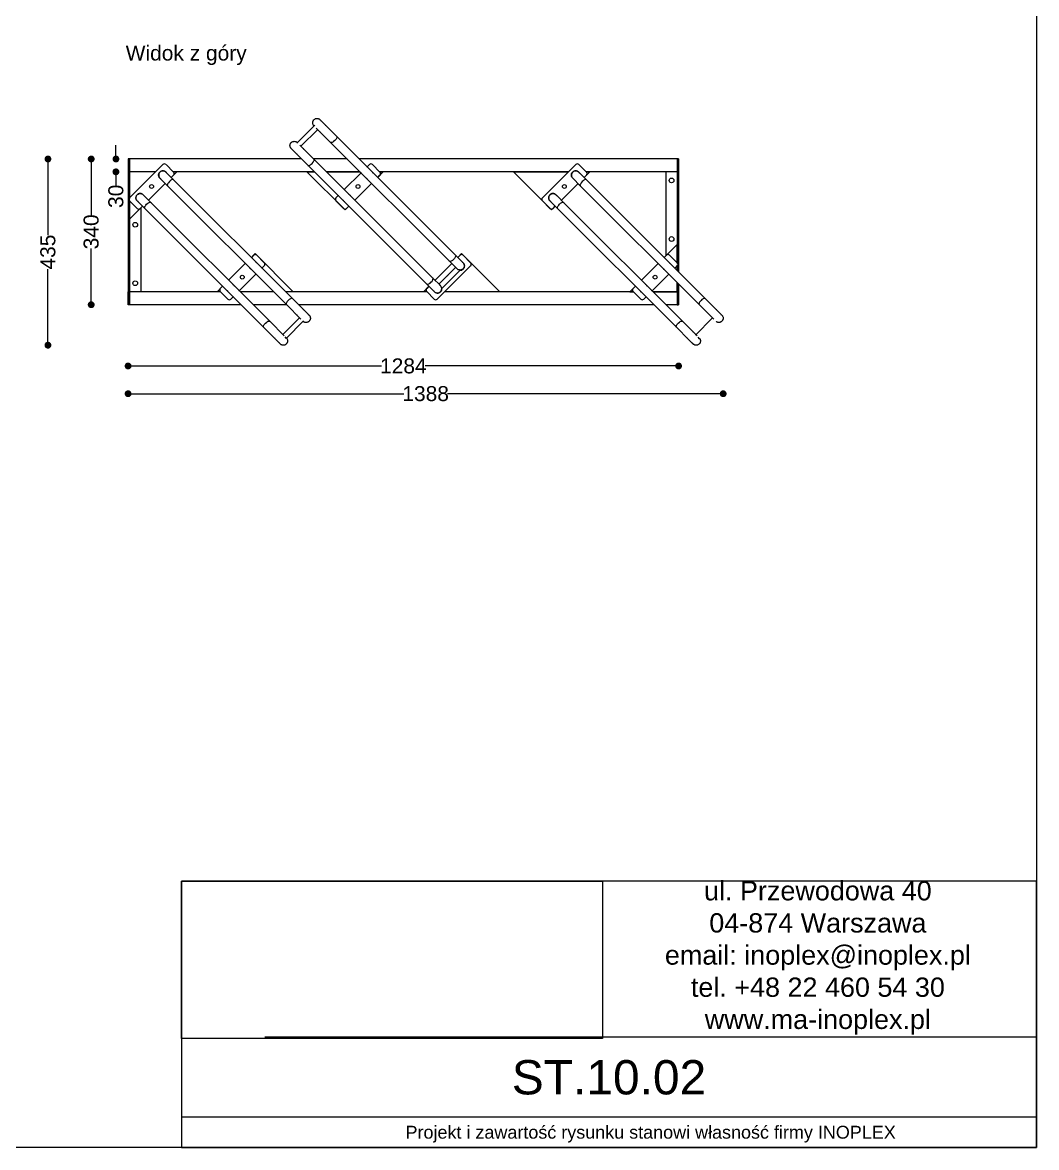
# Model space of a CAD drawing. Header units: millimetres. Extents: x 10366 to 13995, y 24552 to 29685.
# Drawn here: x 11630 to 13995, y 24552 to 27178 of the extents above; entities that cross this region are included whole.
import ezdxf

# ---------------------------------------------------------------- set-up
doc = ezdxf.new("R2010")
doc.units = ezdxf.units.MM
doc.header["$LTSCALE"] = 3
doc.layers.add('DomyÅ›lny', color=7, linetype='Continuous')
doc.styles.get("Standard").update_dxf_attribs({"font": 'arial.ttf'})
doc.dimstyles.new('MATEUSZ', dxfattribs={"dimtxt": 35, "dimasz": 16, "dimexe": 0.18, "dimexo": 0.0625, "dimgap": 0.09, "dimtad": 0, "dimdec": 0, "dimdsep": 46, "dimtxsty": 'Standard', "dimblk": 'DOT', "dimcen": 0.09, "dimse1": 1, "dimse2": 1, "dimadec": 0, "dimazin": 0, "dimtfac": 1, "dimtdec": 0, "dimtofl": 0, "dimtmove": 0, "dimatfit": 3, "dimfxl": 1, "dimtolj": 1, "dimtzin": 0, "dimlwd": 9, "dimlwe": 9, "dimarcsym": 0})
picture_1 = doc.add_image_def('image1.jpg', size_in_pixel=(1896, 709))

# ---------------------------------------------------------------- blocks, each defined once
blk = doc.blocks.new('_Dot')
at = {"color": 0, "linetype": 'ByBlock', "lineweight": -2}
blk.add_line((-0.5, 0), (-1, 0), dxfattribs=at)
at = {"color": 0, "linetype": 'ByBlock', "const_width": 0.5}
blk.add_lwpolyline([(-0.25, 0, 1), (0.25, 0, 1)], format="xyb", close=True, dxfattribs=at)
blk = doc.blocks.new('*D27')
at = {"color": 0, "lineweight": 9, "transparency": 16777216}
for p, q in [((11892.2, 26376.1), (12467.5, 26376.1)), ((13144.2, 26376.1), (12568.8, 26376.1))]:
    blk.add_line(p, q, dxfattribs=at)
at = {"layer": 'Defpoints', "color": 0, "transparency": 16777216}
for p in [(11876.2, 26519.1), (13160.2, 26519.1), (13160.2, 26376.1)]:
    blk.add_point(p, dxfattribs=at)
at = {"color": 0, "lineweight": 9, "transparency": 16777216, "xscale": 16, "yscale": 16, "zscale": 16, "rotation": 180}
blk.add_blockref('_Dot', (11876.2, 26376.1), dxfattribs=at)
at = {"color": 0, "lineweight": 9, "transparency": 16777216, "xscale": 16, "yscale": 16, "zscale": 16}
blk.add_blockref('_Dot', (13160.2, 26376.1), dxfattribs=at)
at = {"color": 0, "transparency": 16777216, "insert": (12518.2, 26376.1), "char_height": 35, "attachment_point": 5}
blk.add_mtext('\\A1;1284', dxfattribs=at)
blk = doc.blocks.new('*D28')
at = {"color": 0, "lineweight": 9, "transparency": 16777216}
for p, q in [((11892.2, 26311.4), (12519.4, 26311.4)), ((13248.2, 26311.4), (12620.9, 26311.4))]:
    blk.add_line(p, q, dxfattribs=at)
at = {"layer": 'Defpoints', "color": 0, "transparency": 16777216}
for p in [(11876.2, 26519.1), (13264.2, 26487.5), (13264.2, 26311.4)]:
    blk.add_point(p, dxfattribs=at)
at = {"color": 0, "lineweight": 9, "transparency": 16777216, "xscale": 16, "yscale": 16, "zscale": 16, "rotation": 180}
blk.add_blockref('_Dot', (11876.2, 26311.4), dxfattribs=at)
at = {"color": 0, "lineweight": 9, "transparency": 16777216, "xscale": 16, "yscale": 16, "zscale": 16}
blk.add_blockref('_Dot', (13264.2, 26311.4), dxfattribs=at)
at = {"color": 0, "transparency": 16777216, "insert": (12570.2, 26311.4), "char_height": 35, "attachment_point": 5}
blk.add_mtext('\\A1;1388', dxfattribs=at)
blk = doc.blocks.new('*D29')
at = {"color": 0, "lineweight": 9, "transparency": 16777216}
for p, q in [((11689.2, 26843.1), (11689.2, 26681.4)), ((11689.2, 26440.6), (11689.2, 26602.3))]:
    blk.add_line(p, q, dxfattribs=at)
at = {"layer": 'Defpoints', "color": 0, "transparency": 16777216}
for p in [(11689.2, 26859.1), (13160.2, 26859.1), (13201.8, 26424.6)]:
    blk.add_point(p, dxfattribs=at)
at = {"color": 0, "lineweight": 9, "transparency": 16777216, "xscale": 16, "yscale": 16, "zscale": 16}
for p, rotation in [((11689.2, 26859.1), 90), ((11689.2, 26424.6), 270)]:
    blk.add_blockref('_Dot', p, dxfattribs=dict(at, rotation=rotation))
at = {"color": 0, "transparency": 16777216, "insert": (11689.2, 26641.9), "char_height": 35, "attachment_point": 5, "rotation": 90}
blk.add_mtext('\\A1;435', dxfattribs=at)
blk = doc.blocks.new('*D30')
at = {"color": 0, "lineweight": 9, "transparency": 16777216}
for p, q in [((11790.1, 26843.1), (11790.1, 26727.8)), ((11790.1, 26535.1), (11790.1, 26650.4))]:
    blk.add_line(p, q, dxfattribs=at)
at = {"layer": 'Defpoints', "color": 0, "transparency": 16777216}
for p in [(11790.1, 26859.1), (11876.2, 26859.1), (11876.2, 26519.1)]:
    blk.add_point(p, dxfattribs=at)
at = {"color": 0, "lineweight": 9, "transparency": 16777216, "xscale": 16, "yscale": 16, "zscale": 16}
for p, rotation in [((11790.1, 26859.1), 90), ((11790.1, 26519.1), 270)]:
    blk.add_blockref('_Dot', p, dxfattribs=dict(at, rotation=rotation))
at = {"color": 0, "transparency": 16777216, "insert": (11790.1, 26689.1), "char_height": 35, "attachment_point": 5, "rotation": 90}
blk.add_mtext('\\A1;340', dxfattribs=at)
blk = doc.blocks.new('*D31')
at = {"color": 0, "lineweight": 9, "transparency": 16777216}
for p, q in [((11847.8, 26875.1), (11847.8, 26891.1)), ((11847.8, 26813.1), (11847.8, 26797.1))]:
    blk.add_line(p, q, dxfattribs=at)
at = {"layer": 'Defpoints', "color": 0, "transparency": 16777216}
for p in [(11876.2, 26859.1), (11847.8, 26829.1), (11879.2, 26829.1)]:
    blk.add_point(p, dxfattribs=at)
at = {"color": 0, "lineweight": 9, "transparency": 16777216, "xscale": 16, "yscale": 16, "zscale": 16}
for p, rotation in [((11847.8, 26859.1), 270), ((11847.8, 26829.1), 90)]:
    blk.add_blockref('_Dot', p, dxfattribs=dict(at, rotation=rotation))
at = {"color": 0, "transparency": 16777216, "insert": (11847.8, 26772), "char_height": 35, "attachment_point": 5, "rotation": 90}
blk.add_mtext('\\A1;30', dxfattribs=at)

msp = doc.modelspace()

# ---------------------------------------------------------------- linework, layer by layer
for p, q in [((13995, 24809.6), (12194.9, 24809.6)), ((13994.7, 24623), (12001.1, 24623))]:
    msp.add_line(p, q)
for points in [[(10366.2, 24552.5), (10366.2, 29684.6), (13995, 29684.6), (13995, 24552.5)], [(12001.1, 24552.5), (13995, 24552.5), (13995, 25174.2), (12001.1, 25174.2)]]:
    msp.add_lwpolyline(points, close=True)
at = {"layer": 'DomyÅ›lny'}
for p, q in [((12269.9, 26896.4), (12311.4, 26937.9)), ((12318.4, 26927.9), (12279.4, 26888.9)), ((12362.7, 26911.9), (12639.9, 26634.7)), ((12625.8, 26620.5), (12348.6, 26897.7)), ((11876.2, 26859.1), (11876.2, 26829.1)), ((12280.9, 26859.1), (11876.2, 26859.1)), ((11879.2, 26859.1), (11876.2, 26859.1)), ((11876.2, 26859.1), (11876.2, 26519.1)), ((11879.2, 26859.1), (11879.2, 26766.7)), ((12387.2, 26859.1), (12309.2, 26859.1)), ((12309.8, 26858.5), (12587, 26581.3)), ((13160.2, 26859.1), (12415.4, 26859.1)), ((13157.2, 26859.1), (13157.2, 26615.3)), ((13157.2, 26859.1), (13160.2, 26859.1)), ((13160.2, 26859.1), (13160.2, 26829.1)), ((13160.2, 26859.1), (13160.2, 26595.7)), ((11940.5, 26829.1), (11876.2, 26829.1)), ((11879.2, 26829.1), (11879.2, 26766.7)), ((11940.5, 26829.1), (11879.2, 26829.1)), ((11957.5, 26846.2), (11879.7, 26768.4)), ((11982.2, 26828.5), (11964.6, 26846.2)), ((11976.9, 26816.1), (11990, 26829.1)), ((12310.9, 26829.1), (11981.6, 26829.1)), ((11990, 26829.1), (11981.6, 26829.1)), ((12382.4, 26740.1), (12293.3, 26829.1)), ((12293.3, 26829.1), (12310.9, 26829.1)), ((12572.9, 26567.2), (12295.7, 26844.4)), ((12417.2, 26829.1), (12339.2, 26829.1)), ((12339.2, 26829.1), (12417.2, 26829.1)), ((12438.9, 26846.2), (12433.7, 26840.9)), ((12463.7, 26828.5), (12446, 26846.2)), ((12471.4, 26829.1), (12458.4, 26816.2)), ((12903.3, 26829.1), (12463, 26829.1)), ((12463, 26829.1), (12471.4, 26829.1)), ((12863.8, 26740.1), (12774.8, 26829.1)), ((12774.8, 26829.1), (12903.3, 26829.1)), ((12920.4, 26846.2), (12842.6, 26768.4)), ((12945.1, 26828.5), (12927.4, 26846.2)), ((12952.8, 26829.1), (12939.8, 26816.1)), ((13160.2, 26829.1), (12944.5, 26829.1)), ((12944.5, 26829.1), (12952.8, 26829.1)), ((13130.2, 26829.1), (13130.2, 26632.9)), ((11976.9, 26816.1), (11982.2, 26821.4)), ((11982.2, 26810.8), (12259.5, 26533.6)), ((12419.5, 26826.8), (12380.5, 26787.8)), ((12458.4, 26816.2), (12463.7, 26821.4)), ((12939.8, 26816.1), (12945.1, 26821.4)), ((12945.1, 26810.8), (13222.3, 26533.6)), ((11923.9, 26763.1), (11962.8, 26802)), ((11923.9, 26763.1), (11962.8, 26802)), ((12245.3, 26519.5), (11968.1, 26796.7)), ((12444.3, 26802), (12405.3, 26763)), ((12405.3, 26763), (12444.3, 26802)), ((12925.7, 26802), (12886.8, 26763.1)), ((12886.8, 26763.1), (12925.7, 26802)), ((13208.2, 26519.5), (12931, 26796.7)), ((11879.2, 26762), (11879.2, 26519.1)), ((11879.2, 26762), (11879.2, 26718.4)), ((11879.7, 26761.3), (11897.4, 26743.6)), ((11929.2, 26757.8), (12206.4, 26480.6)), ((12366.4, 26773.6), (12361.1, 26768.4)), ((12361.1, 26761.3), (12378.8, 26743.6)), ((12842.6, 26761.3), (12860.2, 26743.6)), ((12892.1, 26757.8), (13169.3, 26480.6)), ((11879.2, 26718.4), (11909.8, 26748.9)), ((11904.5, 26743.6), (11909.8, 26748.9)), ((11906.2, 26745.4), (11906.2, 26549.1)), ((12192.3, 26466.4), (11915.1, 26743.6)), ((12391.1, 26748.9), (12382.4, 26740.1)), ((12385.9, 26743.6), (12391.1, 26748.9)), ((12872.6, 26748.9), (12863.8, 26740.1)), ((12867.3, 26743.6), (12872.6, 26748.9)), ((13155.1, 26466.4), (12877.9, 26743.6)), ((13157.2, 26659.9), (13126.6, 26629.3)), ((13157.2, 26616.3), (13157.2, 26659.9)), ((12163.7, 26629.3), (12172.6, 26638.2)), ((12169, 26634.6), (12163.7, 26629.3)), ((12172.6, 26638.2), (12261.6, 26549.1)), ((12193.8, 26616.9), (12176.1, 26634.6)), ((12645.2, 26629.4), (12654, 26638.2)), ((12650.5, 26634.6), (12645.2, 26629.4)), ((12654, 26638.2), (12743, 26549.1)), ((12675.2, 26616.9), (12657.5, 26634.6)), ((13131.9, 26634.6), (13126.6, 26629.3)), ((13156.6, 26616.9), (13139, 26634.6)), ((12110.7, 26576.3), (12149.6, 26615.2)), ((12149.6, 26615.2), (12110.7, 26576.3)), ((12188.5, 26604.6), (12193.8, 26609.9)), ((12592.1, 26576.2), (12631.1, 26615.2)), ((12631.1, 26615.2), (12592.1, 26576.2)), ((12597.4, 26532.1), (12675.2, 26609.9)), ((12601.3, 26567.1), (12640.2, 26606.1)), ((12650.3, 26599.1), (12607.8, 26556.7)), ((13112.5, 26615.2), (13073.6, 26576.3)), ((13112.5, 26615.2), (13073.6, 26576.3)), ((13151.3, 26604.6), (13156.6, 26609.9)), ((13157.2, 26598.7), (13157.2, 26611.6)), ((13157.2, 26610.5), (13157.2, 26598.7)), ((12135.5, 26551.5), (12174.3, 26590.4)), ((13098.3, 26551.5), (13137.2, 26590.4)), ((13157.2, 26570.5), (13157.2, 26519.1)), ((13157.2, 26549.1), (13157.2, 26570.5)), ((13160.2, 26567.5), (13160.2, 26519.1)), ((11876.2, 26519.1), (11876.2, 26549.1)), ((12091.9, 26549.1), (11876.2, 26549.1)), ((12083.6, 26549.1), (12096.6, 26562.1)), ((12091.9, 26549.1), (12083.6, 26549.1)), ((12096.6, 26562.1), (12091.3, 26556.8)), ((12091.3, 26549.8), (12108.9, 26532.1)), ((12215.6, 26549.1), (12137.9, 26549.1)), ((12215.6, 26549.1), (12137.9, 26549.1)), ((12573.3, 26549.1), (12243.9, 26549.1)), ((12261.6, 26549.1), (12243.9, 26549.1)), ((12565, 26549.1), (12577.9, 26562.1)), ((12573.3, 26549.1), (12565, 26549.1)), ((12577.9, 26562.1), (12572.7, 26556.8)), ((12572.7, 26549.8), (12590.4, 26532.1)), ((13054.8, 26549.1), (12614.5, 26549.1)), ((12743, 26549.1), (12614.5, 26549.1)), ((13059.4, 26562.1), (13046.4, 26549.1)), ((13046.4, 26549.1), (13054.8, 26549.1)), ((13059.4, 26562.1), (13054.1, 26556.8)), ((13054.1, 26549.8), (13071.8, 26532.1)), ((13160.2, 26549.1), (13100.7, 26549.1)), ((13100.7, 26549.1), (13157.2, 26549.1)), ((13160.2, 26519.1), (13160.2, 26549.1)), ((12139.6, 26519.1), (11876.2, 26519.1)), ((11879.2, 26519.1), (11876.2, 26519.1)), ((12116, 26532.1), (12121.3, 26537.4)), ((12245.6, 26519.1), (12167.9, 26519.1)), ((13102.4, 26519.1), (12273.9, 26519.1)), ((13078.9, 26532.1), (13084.2, 26537.4)), ((13160.2, 26519.1), (13130.7, 26519.1)), ((13157.2, 26519.1), (13160.2, 26519.1)), ((12236.7, 26449), (12276.2, 26488.6)), ((13239.6, 26488.1), (13199.8, 26448.3)), ((12285.7, 26481.1), (12245.2, 26440.6)), ((13208.4, 26440), (13208.7, 26440.3)), ((13208.7, 26440.3), (13209.1, 26440.7))]:
    msp.add_line(p, q, dxfattribs=at)
for points in [[(12309.6, 26936.7, 0), (12309, 26937.4, 0), (12308.4, 26938.2, 0), (12307.9, 26939.1, 0), (12307.4, 26940, 0), (12307.1, 26940.9, 0), (12306.9, 26941.9, 0), (12306.7, 26942.9, 0), (12306.7, 26943.8, 0), (12306.8, 26944.8, 0), (12306.9, 26945.8, 0), (12307.2, 26946.7, 0), (12307.5, 26947.6, 0), (12307.9, 26948.5, 0), (12308.4, 26949.3, 0), (12309, 26950.1, 0), (12309.6, 26950.8, 0)], [(12309.6, 26950.8, 0), (12310.5, 26951.6, 0), (12311.5, 26952.3, 0), (12312.5, 26952.8, 0), (12313.6, 26953.3, 0), (12314.8, 26953.6, 0), (12315.9, 26953.7, 0), (12317.1, 26953.7, 0), (12318.2, 26953.6, 0), (12319.4, 26953.4, 0), (12320.5, 26953, 0), (12321.5, 26952.5, 0), (12322.5, 26951.9, 0), (12323.4, 26951.2, 0), (12324.2, 26950.4, 0), (12324.9, 26949.4, 0), (12325.5, 26948.4, 0)], [(12323.8, 26950.8, 0), (12323.8, 26950.8, 0), (12323.8, 26950.8, 0), (12323.8, 26950.8, 0), (12323.8, 26950.8, 0), (12323.8, 26950.8, 0), (12323.8, 26950.8, 0), (12323.8, 26950.8, 0), (12324, 26950.6, 0), (12325.7, 26948.9, 0), (12333.5, 26941.1, 0), (12362.7, 26911.9, 0)], [(12337.9, 26936.2, 0), (12337.7, 26936.6, 0), (12337.6, 26936.9, 0), (12337.3, 26937.2, 0), (12337.1, 26937.5, 0)], [(12348.6, 26897.7, 0), (12315.1, 26931.2, 0)], [(12323, 26923.3, 0), (12323.2, 26923.1, 0), (12323.5, 26922.9, 0), (12323.8, 26922.7, 0), (12324.1, 26922.6, 0)], [(12362.7, 26911.9, 0), (12362.8, 26911.8, 0), (12362.9, 26911.6, 0), (12363, 26911.4, 0), (12363.1, 26911.3, 0), (12363.1, 26911.1, 0), (12363.2, 26910.9, 0), (12363.2, 26910.4, 0), (12363.1, 26909.9, 0), (12363, 26909.3, 0), (12362.8, 26908.6, 0), (12362.2, 26907.2, 0), (12361.3, 26905.7, 0), (12360.1, 26904.2, 0), (12358.3, 26902.1, 0)], [(12256.7, 26883.3, 0), (12256.1, 26884.1, 0), (12255.5, 26884.9, 0), (12255, 26885.7, 0), (12254.5, 26886.6, 0), (12254.2, 26887.6, 0), (12254, 26888.5, 0), (12253.8, 26889.5, 0), (12253.8, 26890.5, 0), (12253.9, 26891.5, 0), (12254, 26892.4, 0), (12254.3, 26893.4, 0), (12254.6, 26894.3, 0), (12255, 26895.1, 0), (12255.5, 26896, 0), (12256.1, 26896.7, 0), (12256.7, 26897.5, 0)], [(12256.7, 26897.5, 0), (12257.5, 26898.1, 0), (12258.3, 26898.7, 0), (12259.2, 26899.2, 0), (12260.1, 26899.7, 0), (12261, 26900, 0), (12262, 26900.2, 0), (12263, 26900.3, 0), (12263.9, 26900.4, 0), (12264.9, 26900.3, 0), (12265.9, 26900.2, 0), (12266.8, 26899.9, 0), (12267.7, 26899.6, 0), (12268.6, 26899.2, 0), (12269.4, 26898.6, 0), (12270.2, 26898.1, 0), (12270.9, 26897.4, 0)], [(12259, 26881.6, 0), (12257.8, 26882.4, 0), (12256.7, 26883.3, 0)], [(12295.7, 26844.4, 0), (12256.7, 26883.3, 0)], [(12276.7, 26891.6, 0), (12309.8, 26858.5, 0)], [(12284.2, 26884.1, 0), (12284.5, 26883.8, 0), (12284.7, 26883.5, 0), (12284.9, 26883.1, 0), (12285, 26882.7, 0)], [(12358.3, 26902.1, 0), (12355.5, 26899.7, 0), (12354, 26898.7, 0), (12352.5, 26897.9, 0), (12351.2, 26897.4, 0), (12350.6, 26897.3, 0), (12350, 26897.2, 0), (12349.6, 26897.3, 0), (12349.4, 26897.3, 0), (12349.2, 26897.4, 0), (12349, 26897.4, 0), (12348.8, 26897.5, 0), (12348.7, 26897.6, 0), (12348.6, 26897.7, 0)], [(12271.4, 26869.2, 0), (12271, 26869.3, 0), (12270.7, 26869.5, 0), (12270.4, 26869.7, 0), (12270.1, 26870, 0)], [(12305.4, 26848.8, 0), (12307.8, 26851.6, 0), (12308.8, 26853.1, 0), (12309.6, 26854.6, 0), (12310.1, 26855.9, 0), (12310.3, 26856.5, 0), (12310.3, 26857, 0), (12310.3, 26857.5, 0), (12310.2, 26857.7, 0), (12310.2, 26857.9, 0), (12310.1, 26858.1, 0), (12310, 26858.2, 0), (12309.9, 26858.4, 0), (12309.8, 26858.5, 0)], [(11950.2, 26828.7, 0), (11951.1, 26829.5, 0), (11952, 26830.1, 0), (11953, 26830.7, 0), (11954.1, 26831.1, 0), (11955.2, 26831.4, 0), (11956.3, 26831.6, 0), (11957.5, 26831.6, 0), (11958.6, 26831.5, 0), (11959.7, 26831.3, 0), (11960.8, 26831, 0), (11961.8, 26830.5, 0), (11962.8, 26830, 0), (11963.7, 26829.3, 0), (11964.5, 26828.6, 0), (11965.3, 26827.7, 0), (11965.9, 26826.7, 0)], [(11966.3, 26826.1, 0), (11965.7, 26827.1, 0), (11965, 26828, 0), (11964.3, 26828.8, 0), (11963.5, 26829.5, 0), (11962.5, 26830.1, 0), (11961.5, 26830.6, 0), (11960.3, 26831, 0), (11959.1, 26831.3, 0), (11957.9, 26831.4, 0), (11956.7, 26831.4, 0), (11955.4, 26831.2, 0), (11954.3, 26830.9, 0), (11953.2, 26830.4, 0), (11952.1, 26829.9, 0), (11951.2, 26829.2, 0), (11950.4, 26828.5, 0)], [(12295.7, 26844.4, 0), (12295.8, 26844.3, 0), (12295.9, 26844.2, 0), (12296.1, 26844.1, 0), (12296.3, 26844, 0), (12296.5, 26844, 0), (12296.7, 26843.9, 0), (12297.2, 26843.9, 0), (12297.7, 26843.9, 0), (12298.3, 26844.1, 0), (12298.9, 26844.3, 0), (12300.4, 26844.9, 0), (12301.9, 26845.8, 0), (12303.4, 26846.9, 0), (12305.4, 26848.8, 0)], [(12434, 26840.2, 0), (12433.9, 26840.5, 0), (12433.7, 26840.8, 0), (12433.5, 26841, 0), (12433.3, 26841.2, 0)], [(12448, 26826.1, 0), (12447.3, 26827.2, 0), (12446.4, 26828.1, 0), (12445.5, 26829, 0), (12444.4, 26829.7, 0)], [(12448, 26826.1, 0), (12447.3, 26827.2, 0), (12446.4, 26828.1, 0), (12445.5, 26829, 0), (12444.4, 26829.7, 0)], [(12446.6, 26828, 0), (12445.5, 26828.9, 0), (12444.4, 26829.7, 0)], [(12913.1, 26828.7, 0), (12913.9, 26829.5, 0), (12914.9, 26830.1, 0), (12915.9, 26830.7, 0), (12917, 26831.1, 0), (12918.1, 26831.4, 0), (12919.2, 26831.6, 0), (12920.3, 26831.6, 0), (12921.5, 26831.5, 0), (12922.6, 26831.3, 0), (12923.6, 26831, 0), (12924.7, 26830.6, 0), (12925.6, 26830, 0), (12926.5, 26829.3, 0), (12927.3, 26828.6, 0), (12928.1, 26827.7, 0), (12928.7, 26826.7, 0)], [(12929.2, 26826.1, 0), (12928.6, 26827.1, 0), (12927.9, 26828, 0), (12927.1, 26828.8, 0), (12926.3, 26829.5, 0), (12925.4, 26830.1, 0), (12924.3, 26830.6, 0), (12923.2, 26831, 0), (12922, 26831.3, 0), (12920.7, 26831.4, 0), (12919.5, 26831.4, 0), (12918.3, 26831.2, 0), (12917.1, 26830.9, 0), (12916, 26830.4, 0), (12915, 26829.9, 0), (12914.1, 26829.2, 0), (12913.3, 26828.5, 0)], [(11952.3, 26812.9, 0), (11951.4, 26813.6, 0), (11950.5, 26814.3, 0), (11949.7, 26815.1, 0), (11949, 26816, 0), (11948.4, 26817, 0), (11947.9, 26818.1, 0), (11947.6, 26819.2, 0), (11947.4, 26820.4, 0), (11947.3, 26821.5, 0), (11947.3, 26822.7, 0), (11947.5, 26823.8, 0), (11947.8, 26824.9, 0), (11948.3, 26825.9, 0), (11948.8, 26826.9, 0), (11949.5, 26827.9, 0), (11950.2, 26828.7, 0)], [(11950.4, 26828.5, 0), (11949.7, 26827.7, 0), (11949.1, 26826.8, 0), (11948.5, 26825.8, 0), (11948, 26824.6, 0), (11947.7, 26823.5, 0), (11947.5, 26822.2, 0), (11947.5, 26821, 0), (11947.6, 26819.8, 0), (11947.9, 26818.6, 0), (11948.3, 26817.5, 0), (11948.9, 26816.4, 0), (11949.5, 26815.5, 0), (11950.2, 26814.6, 0), (11951, 26813.9, 0), (11951.8, 26813.2, 0), (11952.8, 26812.6, 0)], [(11968.1, 26796.7, 0), (11950.4, 26814.4, 0)], [(11964.6, 26828.5, 0), (11964.6, 26828.5, 0), (11964.6, 26828.5, 0), (11964.6, 26828.5, 0), (11964.6, 26828.5, 0), (11964.7, 26828.4, 0), (11965.3, 26827.8, 0), (11968.4, 26824.7, 0), (11982.2, 26810.8, 0)], [(11972.5, 26806.4, 0), (11970.1, 26803.6, 0), (11969.1, 26802.1, 0), (11968.3, 26800.6, 0), (11967.8, 26799.3, 0), (11967.7, 26798.7, 0), (11967.6, 26798.2, 0), (11967.6, 26797.7, 0), (11967.7, 26797.5, 0), (11967.7, 26797.3, 0), (11967.8, 26797.1, 0), (11967.9, 26796.9, 0), (11968, 26796.8, 0), (11968.1, 26796.7, 0)], [(11982.2, 26810.8, 0), (11982.1, 26810.9, 0), (11982, 26811, 0), (11981.8, 26811.1, 0), (11981.6, 26811.2, 0), (11981.4, 26811.2, 0), (11981.2, 26811.3, 0), (11980.8, 26811.3, 0), (11980.2, 26811.3, 0), (11979.6, 26811.1, 0), (11979, 26810.9, 0), (11977.6, 26810.3, 0), (11976.1, 26809.4, 0), (11974.6, 26808.3, 0), (11972.5, 26806.4, 0)], [(12419.2, 26827.1, 0), (12419.5, 26826.9, 0), (12419.7, 26826.7, 0), (12420.1, 26826.5, 0), (12420.4, 26826.4, 0)], [(12431.1, 26815.5, 0), (12431.8, 26814.6, 0), (12432.6, 26813.7, 0), (12433.5, 26813, 0), (12434.5, 26812.3, 0)], [(12431.1, 26815.5, 0), (12431.8, 26814.6, 0), (12432.6, 26813.7, 0), (12433.5, 26813, 0), (12434.5, 26812.3, 0)], [(12431.1, 26815.5, 0), (12431.7, 26814.7, 0), (12432.4, 26813.9, 0)], [(12432.4, 26813.9, 0), (12433.4, 26813, 0), (12434.5, 26812.3, 0)], [(12448, 26826.1, 0), (12447.4, 26827.1, 0), (12446.6, 26828, 0)], [(12915.2, 26813, 0), (12914.2, 26813.6, 0), (12913.4, 26814.3, 0), (12912.6, 26815.1, 0), (12911.8, 26816.1, 0), (12911.2, 26817.1, 0), (12910.8, 26818.1, 0), (12910.4, 26819.2, 0), (12910.2, 26820.4, 0), (12910.1, 26821.5, 0), (12910.2, 26822.7, 0), (12910.4, 26823.8, 0), (12910.7, 26824.9, 0), (12911.1, 26825.9, 0), (12911.7, 26826.9, 0), (12912.3, 26827.9, 0), (12913.1, 26828.7, 0)], [(12913.3, 26828.5, 0), (12912.5, 26827.7, 0), (12911.9, 26826.7, 0), (12911.3, 26825.7, 0), (12910.9, 26824.6, 0), (12910.5, 26823.4, 0), (12910.4, 26822.1, 0), (12910.4, 26820.9, 0), (12910.5, 26819.6, 0), (12910.8, 26818.4, 0), (12911.3, 26817.3, 0), (12911.8, 26816.2, 0), (12912.5, 26815.3, 0), (12913.2, 26814.4, 0), (12914, 26813.7, 0), (12914.9, 26813, 0), (12916, 26812.4, 0)], [(12931, 26796.7, 0), (12913.3, 26814.4, 0)], [(12927.4, 26828.5, 0), (12927.4, 26828.5, 0), (12927.4, 26828.5, 0), (12927.4, 26828.5, 0), (12927.4, 26828.5, 0), (12927.5, 26828.4, 0), (12928.2, 26827.8, 0), (12931.2, 26824.7, 0), (12945.1, 26810.8, 0)], [(12935.4, 26806.4, 0), (12932.9, 26803.6, 0), (12931.9, 26802.1, 0), (12931.1, 26800.6, 0), (12930.6, 26799.3, 0), (12930.5, 26798.7, 0), (12930.5, 26798.2, 0), (12930.5, 26797.7, 0), (12930.5, 26797.5, 0), (12930.6, 26797.3, 0), (12930.7, 26797.1, 0), (12930.7, 26796.9, 0), (12930.8, 26796.8, 0), (12931, 26796.7, 0)], [(12945.1, 26810.8, 0), (12945, 26810.9, 0), (12944.8, 26811, 0), (12944.7, 26811.1, 0), (12944.5, 26811.2, 0), (12944.3, 26811.2, 0), (12944.1, 26811.3, 0), (12943.6, 26811.3, 0), (12943.1, 26811.3, 0), (12942.5, 26811.1, 0), (12941.8, 26810.9, 0), (12940.4, 26810.3, 0), (12938.9, 26809.4, 0), (12937.4, 26808.3, 0), (12935.4, 26806.4, 0)], [(11912.8, 26773.9, 0), (11912.1, 26774.8, 0), (11911.4, 26775.6, 0), (11910.5, 26776.4, 0), (11909.6, 26777.1, 0), (11908.6, 26777.6, 0), (11907.5, 26778, 0), (11906.5, 26778.4, 0), (11905.3, 26778.5, 0), (11904.2, 26778.6, 0), (11903.1, 26778.5, 0), (11902, 26778.3, 0), (11900.9, 26778, 0), (11899.9, 26777.6, 0), (11898.9, 26777.1, 0), (11898, 26776.4, 0), (11897.2, 26775.7, 0)], [(11897.4, 26775.5, 0), (11898.2, 26776.2, 0), (11899.1, 26776.9, 0), (11900.2, 26777.4, 0), (11901.3, 26777.9, 0), (11902.5, 26778.2, 0), (11903.7, 26778.4, 0), (11905, 26778.4, 0), (11906.2, 26778.2, 0), (11907.4, 26777.9, 0), (11908.6, 26777.5, 0), (11909.6, 26777, 0), (11910.6, 26776.3, 0), (11911.4, 26775.6, 0), (11912.1, 26774.8, 0), (11912.8, 26773.9, 0), (11913.4, 26772.9, 0)], [(12380.5, 26787.9, 0), (12380.7, 26787.6, 0), (12380.9, 26787.2, 0), (12381.1, 26786.8, 0), (12381.3, 26786.4, 0)], [(12393.7, 26774.7, 0), (12392.6, 26775.6, 0), (12391.3, 26776.4, 0)], [(12391.5, 26776.3, 0), (12392.8, 26775.4, 0), (12393.8, 26774.5, 0), (12394.8, 26773.4, 0), (12395.6, 26772.1, 0)], [(12391.5, 26776.3, 0), (12392.8, 26775.4, 0), (12393.8, 26774.5, 0), (12394.8, 26773.4, 0), (12395.6, 26772.1, 0)], [(12875.6, 26773.9, 0), (12875, 26774.8, 0), (12874.2, 26775.6, 0), (12873.4, 26776.4, 0), (12872.4, 26777.1, 0), (12871.4, 26777.6, 0), (12870.4, 26778, 0), (12869.3, 26778.4, 0), (12868.2, 26778.5, 0), (12867.1, 26778.6, 0), (12865.9, 26778.5, 0), (12864.8, 26778.3, 0), (12863.8, 26778, 0), (12862.7, 26777.6, 0), (12861.8, 26777.1, 0), (12860.9, 26776.4, 0), (12860, 26775.7, 0)], [(12860.2, 26775.5, 0), (12861.1, 26776.2, 0), (12862, 26776.9, 0), (12863, 26777.4, 0), (12864.1, 26777.9, 0), (12865.3, 26778.2, 0), (12866.6, 26778.4, 0), (12867.8, 26778.4, 0), (12869.1, 26778.2, 0), (12870.3, 26777.9, 0), (12871.4, 26777.5, 0), (12872.5, 26777, 0), (12873.4, 26776.3, 0), (12874.2, 26775.6, 0), (12875, 26774.8, 0), (12875.7, 26773.9, 0), (12876.2, 26772.9, 0)], [(11897.2, 26775.7, 0), (11896.4, 26774.8, 0), (11895.7, 26773.8, 0), (11895.2, 26772.8, 0), (11894.7, 26771.7, 0), (11894.4, 26770.6, 0), (11894.3, 26769.4, 0), (11894.3, 26768.2, 0), (11894.4, 26767.1, 0), (11894.6, 26766, 0), (11895, 26764.9, 0), (11895.5, 26763.8, 0), (11896.1, 26762.9, 0), (11896.8, 26762, 0), (11897.6, 26761.2, 0), (11898.5, 26760.4, 0), (11899.5, 26759.8, 0)], [(11899.8, 26759.6, 0), (11898.8, 26760.2, 0), (11897.9, 26760.8, 0), (11897.1, 26761.6, 0), (11896.4, 26762.4, 0), (11895.8, 26763.4, 0), (11895.3, 26764.4, 0), (11894.9, 26765.6, 0), (11894.6, 26766.7, 0), (11894.5, 26768, 0), (11894.5, 26769.2, 0), (11894.7, 26770.4, 0), (11895, 26771.6, 0), (11895.5, 26772.7, 0), (11896, 26773.7, 0), (11896.7, 26774.7, 0), (11897.4, 26775.5, 0)], [(11915.1, 26743.6, 0), (11897.4, 26761.3, 0)], [(11911.5, 26775.5, 0), (11911.5, 26775.5, 0), (11911.5, 26775.5, 0), (11911.5, 26775.5, 0), (11911.6, 26775.4, 0), (11911.6, 26775.4, 0), (11912.3, 26774.7, 0), (11915.4, 26771.6, 0), (11929.2, 26757.8, 0)], [(11915.1, 26743.6, 0), (11915, 26743.8, 0), (11914.9, 26743.9, 0), (11914.8, 26744.1, 0), (11914.7, 26744.2, 0), (11914.6, 26744.4, 0), (11914.6, 26744.6, 0), (11914.6, 26745.1, 0), (11914.6, 26745.7, 0), (11914.8, 26746.3, 0), (11915, 26746.9, 0), (11915.6, 26748.3, 0), (11916.5, 26749.8, 0), (11917.6, 26751.3, 0), (11919.5, 26753.4, 0)], [(11919.5, 26753.4, 0), (11922.3, 26755.8, 0), (11923.8, 26756.8, 0), (11925.3, 26757.6, 0), (11926.6, 26758.1, 0), (11927.2, 26758.2, 0), (11927.7, 26758.3, 0), (11928.2, 26758.2, 0), (11928.4, 26758.2, 0), (11928.6, 26758.2, 0), (11928.8, 26758.1, 0), (11928.9, 26758, 0), (11929.1, 26757.9, 0), (11929.2, 26757.8, 0)], [(12367.4, 26773.1, 0), (12367.1, 26773.2, 0), (12366.8, 26773.3, 0), (12366.5, 26773.5, 0), (12366.3, 26773.7, 0)], [(12381.8, 26758.8, 0), (12380.5, 26759.7, 0), (12379.4, 26760.6, 0), (12378.5, 26761.7, 0), (12377.7, 26763, 0)], [(12381.8, 26758.8, 0), (12380.5, 26759.7, 0), (12379.4, 26760.6, 0), (12378.5, 26761.7, 0), (12377.7, 26763, 0)], [(12377.8, 26762.8, 0), (12378.6, 26761.6, 0), (12379.5, 26760.5, 0)], [(12379.5, 26760.5, 0), (12380.7, 26759.5, 0), (12382, 26758.7, 0)], [(12395.4, 26772.3, 0), (12394.6, 26773.5, 0), (12393.7, 26774.7, 0)], [(12860, 26775.7, 0), (12859.3, 26774.8, 0), (12858.6, 26773.9, 0), (12858.1, 26772.8, 0), (12857.6, 26771.8, 0), (12857.3, 26770.7, 0), (12857.2, 26769.5, 0), (12857.1, 26768.4, 0), (12857.2, 26767.3, 0), (12857.4, 26766.2, 0), (12857.7, 26765.1, 0), (12858.2, 26764.1, 0), (12858.8, 26763.1, 0), (12859.4, 26762.2, 0), (12860.2, 26761.4, 0), (12861.1, 26760.6, 0), (12862, 26760, 0)], [(12862.6, 26759.6, 0), (12861.6, 26760.2, 0), (12860.8, 26760.8, 0), (12860, 26761.6, 0), (12859.3, 26762.4, 0), (12858.7, 26763.4, 0), (12858.1, 26764.4, 0), (12857.7, 26765.6, 0), (12857.5, 26766.8, 0), (12857.3, 26768, 0), (12857.4, 26769.2, 0), (12857.5, 26770.4, 0), (12857.9, 26771.6, 0), (12858.3, 26772.7, 0), (12858.9, 26773.7, 0), (12859.5, 26774.7, 0), (12860.2, 26775.5, 0)], [(12877.9, 26743.6, 0), (12860.2, 26761.3, 0)], [(12874.4, 26775.5, 0), (12874.4, 26775.5, 0), (12874.4, 26775.5, 0), (12874.4, 26775.5, 0), (12874.4, 26775.4, 0), (12874.5, 26775.4, 0), (12875.1, 26774.7, 0), (12878.2, 26771.6, 0), (12892.1, 26757.8, 0)], [(12877.9, 26743.6, 0), (12877.8, 26743.8, 0), (12877.7, 26743.9, 0), (12877.6, 26744.1, 0), (12877.6, 26744.2, 0), (12877.5, 26744.4, 0), (12877.5, 26744.6, 0), (12877.4, 26745.1, 0), (12877.5, 26745.7, 0), (12877.6, 26746.3, 0), (12877.8, 26746.9, 0), (12878.5, 26748.3, 0), (12879.4, 26749.8, 0), (12880.5, 26751.3, 0), (12882.3, 26753.4, 0)], [(12882.3, 26753.4, 0), (12885.1, 26755.8, 0), (12886.6, 26756.8, 0), (12888.1, 26757.6, 0), (12889.5, 26758.1, 0), (12890, 26758.2, 0), (12890.6, 26758.3, 0), (12891.1, 26758.2, 0), (12891.3, 26758.2, 0), (12891.5, 26758.2, 0), (12891.6, 26758.1, 0), (12891.8, 26758, 0), (12891.9, 26757.9, 0), (12892.1, 26757.8, 0)], [(12175.6, 26617.5, 0), (12174.6, 26618.3, 0), (12173.5, 26619, 0)], [(12173.7, 26618.9, 0), (12174.7, 26618.2, 0), (12175.6, 26617.5, 0), (12176.4, 26616.6, 0), (12177.1, 26615.6, 0)], [(12173.7, 26618.9, 0), (12174.7, 26618.2, 0), (12175.6, 26617.5, 0), (12176.4, 26616.6, 0), (12177.1, 26615.6, 0)], [(12635.5, 26624.9, 0), (12632.7, 26622.5, 0), (12631.2, 26621.5, 0), (12629.7, 26620.7, 0), (12628.4, 26620.2, 0), (12627.8, 26620.1, 0), (12627.3, 26620, 0), (12626.8, 26620.1, 0), (12626.6, 26620.1, 0), (12626.4, 26620.1, 0), (12626.2, 26620.2, 0), (12626.1, 26620.3, 0), (12625.9, 26620.4, 0), (12625.8, 26620.5, 0)], [(12643.5, 26602.8, 0), (12643.5, 26602.8, 0), (12643.5, 26602.8, 0), (12643.5, 26602.8, 0), (12643.4, 26602.9, 0), (12643.4, 26602.9, 0), (12642.7, 26603.6, 0), (12639.6, 26606.7, 0), (12625.8, 26620.5, 0)], [(12639.9, 26634.7, 0), (12640, 26634.5, 0), (12640.1, 26634.4, 0), (12640.2, 26634.2, 0), (12640.3, 26634.1, 0), (12640.4, 26633.9, 0), (12640.4, 26633.6, 0), (12640.4, 26633.2, 0), (12640.4, 26632.6, 0), (12640.2, 26632, 0), (12640, 26631.4, 0), (12639.4, 26630, 0), (12638.5, 26628.5, 0), (12637.4, 26627, 0), (12635.5, 26624.9, 0)], [(12639.9, 26634.7, 0), (12657.6, 26617, 0)], [(12655.2, 26618.7, 0), (12656.2, 26618.2, 0), (12657.1, 26617.5, 0), (12657.8, 26616.7, 0), (12658.5, 26615.9, 0), (12659.2, 26614.9, 0), (12659.7, 26613.9, 0), (12660.1, 26612.8, 0), (12660.4, 26611.6, 0), (12660.5, 26610.3, 0), (12660.5, 26609.1, 0), (12660.3, 26607.9, 0), (12660, 26606.7, 0), (12659.5, 26605.6, 0), (12659, 26604.6, 0), (12658.3, 26603.6, 0), (12657.6, 26602.8, 0)], [(13138.5, 26617.5, 0), (13137.5, 26618.3, 0), (13136.4, 26619.1, 0)], [(13136.6, 26618.9, 0), (13137.6, 26618.2, 0), (13138.6, 26617.4, 0), (13139.4, 26616.4, 0), (13140.1, 26615.3, 0)], [(13136.6, 26618.9, 0), (13137.6, 26618.2, 0), (13138.6, 26617.4, 0), (13139.4, 26616.4, 0), (13140.1, 26615.3, 0)], [(12163.5, 26601.8, 0), (12162.3, 26602.6, 0), (12161.3, 26603.5, 0), (12160.4, 26604.5, 0), (12159.7, 26605.7, 0)], [(12163.5, 26601.8, 0), (12162.3, 26602.6, 0), (12161.3, 26603.5, 0), (12160.4, 26604.5, 0), (12159.7, 26605.7, 0)], [(12159.8, 26605.5, 0), (12160.6, 26604.4, 0), (12161.5, 26603.3, 0)], [(12161.5, 26603.3, 0), (12162.5, 26602.4, 0), (12163.6, 26601.7, 0)], [(12176.9, 26615.8, 0), (12176.3, 26616.7, 0), (12175.6, 26617.5, 0)], [(12187.8, 26604.9, 0), (12188.1, 26604.8, 0), (12188.4, 26604.6, 0), (12188.6, 26604.4, 0), (12188.8, 26604.2, 0)], [(12657.6, 26602.8, 0), (12656.8, 26602.1, 0), (12655.9, 26601.4, 0), (12654.8, 26600.9, 0), (12653.7, 26600.4, 0), (12652.5, 26600.1, 0), (12651.3, 26599.9, 0), (12650, 26599.9, 0), (12648.8, 26600.1, 0), (12647.6, 26600.4, 0), (12646.4, 26600.8, 0), (12645.4, 26601.3, 0), (12644.4, 26602, 0), (12643.6, 26602.7, 0), (12642.9, 26603.5, 0), (12642.2, 26604.4, 0), (12641.6, 26605.4, 0)], [(13126.3, 26601.8, 0), (13125.2, 26602.5, 0), (13124.3, 26603.4, 0), (13123.4, 26604.3, 0), (13122.7, 26605.4, 0)], [(13126.3, 26601.8, 0), (13125.2, 26602.5, 0), (13124.3, 26603.4, 0), (13123.4, 26604.3, 0), (13122.7, 26605.4, 0)], [(13122.8, 26605.2, 0), (13123.5, 26604.2, 0), (13124.3, 26603.3, 0)], [(13124.3, 26603.3, 0), (13125.3, 26602.4, 0), (13126.5, 26601.7, 0)], [(13140, 26615.5, 0), (13139.3, 26616.5, 0), (13138.5, 26617.5, 0)], [(13150.7, 26604.9, 0), (13150.9, 26604.8, 0), (13151.2, 26604.6, 0), (13151.5, 26604.4, 0), (13151.7, 26604.2, 0)], [(12174.7, 26590.1, 0), (12174.5, 26590.4, 0), (12174.3, 26590.7, 0), (12174.1, 26591, 0), (12173.9, 26591.4, 0)], [(12572.9, 26567.2, 0), (12573, 26567, 0), (12573.2, 26566.9, 0), (12573.3, 26566.9, 0), (12573.5, 26566.8, 0), (12573.7, 26566.7, 0), (12573.9, 26566.7, 0), (12574.4, 26566.7, 0), (12574.9, 26566.7, 0), (12575.5, 26566.8, 0), (12576.2, 26567.1, 0), (12577.6, 26567.7, 0), (12579.1, 26568.6, 0), (12580.6, 26569.7, 0), (12582.6, 26571.6, 0)], [(12590.6, 26549.5, 0), (12590.6, 26549.5, 0), (12590.6, 26549.5, 0), (12590.6, 26549.5, 0), (12590.6, 26549.5, 0), (12590.5, 26549.6, 0), (12589.8, 26550.2, 0), (12586.8, 26553.3, 0), (12572.9, 26567.2, 0)], [(12582.6, 26571.6, 0), (12585.1, 26574.3, 0), (12586.1, 26575.9, 0), (12586.9, 26577.3, 0), (12587.3, 26578.7, 0), (12587.5, 26579.3, 0), (12587.5, 26579.8, 0), (12587.5, 26580.3, 0), (12587.5, 26580.5, 0), (12587.4, 26580.7, 0), (12587.3, 26580.9, 0), (12587.2, 26581, 0), (12587.1, 26581.2, 0), (12587, 26581.3, 0)], [(12587, 26581.3, 0), (12604.7, 26563.6, 0)], [(13137.5, 26590.1, 0), (13137.3, 26590.4, 0), (13137.1, 26590.7, 0), (13136.9, 26591, 0), (13136.8, 26591.4, 0)], [(12107, 26552.2, 0), (12107.7, 26551.1, 0), (12108.5, 26550.2, 0), (12109.5, 26549.3, 0), (12110.6, 26548.6, 0)], [(12107, 26552.2, 0), (12107.7, 26551.1, 0), (12108.5, 26550.2, 0), (12109.5, 26549.3, 0), (12110.6, 26548.6, 0)], [(12107, 26552.2, 0), (12107.6, 26551.2, 0), (12108.4, 26550.3, 0)], [(12108.4, 26550.3, 0), (12109.5, 26549.4, 0), (12110.6, 26548.6, 0)], [(12124.1, 26562.4, 0), (12123.4, 26563.5, 0), (12122.5, 26564.5, 0), (12121.6, 26565.3, 0), (12120.5, 26566, 0)], [(12124.1, 26562.4, 0), (12123.4, 26563.5, 0), (12122.5, 26564.5, 0), (12121.6, 26565.3, 0), (12120.5, 26566, 0)], [(12122.6, 26564.4, 0), (12121.6, 26565.3, 0), (12120.5, 26566, 0)], [(12124.1, 26562.4, 0), (12123.4, 26563.5, 0), (12122.6, 26564.4, 0)], [(12135.8, 26551.2, 0), (12135.5, 26551.4, 0), (12135.2, 26551.6, 0), (12134.9, 26551.8, 0), (12134.5, 26551.9, 0)], [(12588.9, 26551.6, 0), (12589.5, 26550.7, 0), (12590.2, 26549.8, 0), (12591, 26549.1, 0), (12591.8, 26548.4, 0), (12592.8, 26547.8, 0), (12593.8, 26547.3, 0), (12594.9, 26546.9, 0), (12596.1, 26546.7, 0), (12597.3, 26546.6, 0), (12598.6, 26546.6, 0), (12599.8, 26546.8, 0), (12600.9, 26547.1, 0), (12602, 26547.6, 0), (12603, 26548.1, 0), (12603.9, 26548.8, 0), (12604.7, 26549.5, 0)], [(12604.7, 26549.5, 0), (12605.4, 26550.3, 0), (12606.1, 26551.2, 0), (12606.7, 26552.2, 0), (12607.1, 26553.4, 0), (12607.4, 26554.6, 0), (12607.6, 26555.8, 0), (12607.6, 26557, 0), (12607.5, 26558.3, 0), (12607.2, 26559.5, 0), (12606.8, 26560.6, 0), (12606.2, 26561.7, 0), (12605.6, 26562.6, 0), (12604.9, 26563.5, 0), (12604.1, 26564.2, 0), (12603.2, 26564.9, 0), (12602.2, 26565.5, 0)], [(13069.8, 26552.2, 0), (13070.5, 26551.1, 0), (13071.4, 26550.2, 0), (13072.3, 26549.4, 0), (13073.4, 26548.6, 0)], [(13069.8, 26552.2, 0), (13070.5, 26551.1, 0), (13071.4, 26550.2, 0), (13072.3, 26549.4, 0), (13073.4, 26548.6, 0)], [(13069.8, 26552.2, 0), (13070.5, 26551.2, 0), (13071.3, 26550.3, 0)], [(13071.3, 26550.3, 0), (13072.3, 26549.4, 0), (13073.4, 26548.6, 0)], [(13087, 26562.5, 0), (13086.2, 26563.5, 0), (13085.4, 26564.5, 0), (13084.4, 26565.3, 0), (13083.3, 26566, 0)], [(13087, 26562.5, 0), (13086.2, 26563.5, 0), (13085.4, 26564.5, 0), (13084.4, 26565.3, 0), (13083.3, 26566, 0)], [(13085.4, 26564.4, 0), (13084.4, 26565.3, 0), (13083.3, 26566, 0)], [(13087, 26562.5, 0), (13086.3, 26563.5, 0), (13085.4, 26564.4, 0)], [(13098.6, 26551.2, 0), (13098.4, 26551.4, 0), (13098.1, 26551.6, 0), (13097.7, 26551.8, 0), (13097.4, 26552, 0)], [(12121, 26538.1, 0), (12121.1, 26537.8, 0), (12121.3, 26537.5, 0), (12121.5, 26537.3, 0), (12121.7, 26537.1, 0)], [(12249.7, 26529.2, 0), (12247.3, 26526.4, 0), (12246.3, 26524.9, 0), (12245.5, 26523.4, 0), (12245, 26522.1, 0), (12244.9, 26521.5, 0), (12244.8, 26520.9, 0), (12244.9, 26520.5, 0), (12244.9, 26520.2, 0), (12245, 26520.1, 0), (12245, 26519.9, 0), (12245.1, 26519.7, 0), (12245.2, 26519.6, 0), (12245.3, 26519.5, 0)], [(12279.3, 26485.5, 0), (12245.3, 26519.5, 0)], [(12259.5, 26533.6, 0), (12259.3, 26533.7, 0), (12259.2, 26533.8, 0), (12259, 26533.9, 0), (12258.9, 26534, 0), (12258.7, 26534, 0), (12258.5, 26534.1, 0), (12258, 26534.1, 0), (12257.5, 26534, 0), (12256.9, 26533.9, 0), (12256.2, 26533.7, 0), (12254.8, 26533.1, 0), (12253.3, 26532.1, 0), (12251.8, 26531, 0), (12249.7, 26529.2, 0)], [(12259.5, 26533.6, 0), (12298.4, 26494.7, 0)], [(13083.8, 26538.1, 0), (13084, 26537.8, 0), (13084.1, 26537.5, 0), (13084.3, 26537.3, 0), (13084.5, 26537.1, 0)], [(13212.6, 26529.2, 0), (13210.2, 26526.4, 0), (13209.1, 26524.9, 0), (13208.4, 26523.4, 0), (13207.9, 26522.1, 0), (13207.7, 26521.5, 0), (13207.7, 26520.9, 0), (13207.7, 26520.5, 0), (13207.8, 26520.2, 0), (13207.8, 26520.1, 0), (13207.9, 26519.9, 0), (13208, 26519.7, 0), (13208.1, 26519.6, 0), (13208.2, 26519.5, 0)], [(13242.1, 26485.5, 0), (13208.2, 26519.5, 0)], [(13222.3, 26533.6, 0), (13222.2, 26533.7, 0), (13222.1, 26533.8, 0), (13221.9, 26533.9, 0), (13221.7, 26534, 0), (13221.5, 26534, 0), (13221.3, 26534.1, 0), (13220.8, 26534.1, 0), (13220.3, 26534, 0), (13219.7, 26533.9, 0), (13219.1, 26533.7, 0), (13217.6, 26533.1, 0), (13216.1, 26532.1, 0), (13214.6, 26531, 0), (13212.6, 26529.2, 0)], [(13222.3, 26533.6, 0), (13261.3, 26494.7, 0)], [(12270.9, 26493.9, 0), (12270.7, 26494.2, 0), (12270.4, 26494.5, 0), (12270.2, 26494.9, 0), (12270.1, 26495.4, 0)], [(12284.1, 26508.6, 0), (12284.4, 26508.5, 0), (12284.6, 26508.4, 0), (12284.9, 26508.2, 0), (12285.1, 26508, 0)], [(12296, 26496.4, 0), (12297.3, 26495.6, 0), (12298.4, 26494.7, 0)], [(12298.4, 26494.7, 0), (12299.1, 26493.9, 0), (12299.7, 26493.1, 0), (12300.2, 26492.3, 0), (12300.6, 26491.3, 0), (12300.9, 26490.4, 0), (12301.2, 26489.5, 0), (12301.3, 26488.5, 0), (12301.3, 26487.5, 0), (12301.3, 26486.5, 0), (12301.1, 26485.5, 0), (12300.9, 26484.6, 0), (12300.5, 26483.7, 0), (12300.1, 26482.8, 0), (12299.6, 26482, 0), (12299.1, 26481.2, 0), (12298.4, 26480.5, 0)], [(13233.8, 26493.9, 0), (13233.5, 26494.1, 0), (13233.3, 26494.4, 0), (13233.2, 26494.7, 0), (13233, 26495.1, 0)], [(13246.9, 26508.6, 0), (13247.2, 26508.5, 0), (13247.5, 26508.4, 0), (13247.7, 26508.2, 0), (13247.9, 26508, 0)], [(13258.9, 26496.4, 0), (13260.1, 26495.6, 0), (13261.3, 26494.7, 0)], [(13261.3, 26494.7, 0), (13261.9, 26493.9, 0), (13262.5, 26493.1, 0), (13263, 26492.3, 0), (13263.5, 26491.3, 0), (13263.8, 26490.4, 0), (13264, 26489.5, 0), (13264.1, 26488.5, 0), (13264.2, 26487.5, 0), (13264.1, 26486.5, 0), (13264, 26485.5, 0), (13263.7, 26484.6, 0), (13263.4, 26483.7, 0), (13263, 26482.8, 0), (13262.5, 26482, 0), (13261.9, 26481.2, 0), (13261.3, 26480.5, 0)], [(12192.3, 26466.4, 0), (12192.2, 26466.5, 0), (12192.1, 26466.7, 0), (12192, 26466.8, 0), (12191.9, 26467, 0), (12191.9, 26467.2, 0), (12191.8, 26467.4, 0), (12191.8, 26467.9, 0), (12191.9, 26468.4, 0), (12192, 26469, 0), (12192.2, 26469.7, 0), (12192.8, 26471.1, 0), (12193.7, 26472.6, 0), (12194.9, 26474.1, 0), (12196.7, 26476.2, 0)], [(12231.2, 26427.5, 0), (12231.2, 26427.5, 0), (12231.2, 26427.5, 0), (12231.2, 26427.5, 0), (12231.2, 26427.5, 0), (12231.2, 26427.5, 0), (12231.2, 26427.5, 0), (12231.2, 26427.5, 0), (12231, 26427.7, 0), (12229.3, 26429.4, 0), (12221.5, 26437.2, 0), (12192.3, 26466.4, 0)], [(12196.7, 26476.2, 0), (12199.5, 26478.6, 0), (12201, 26479.6, 0), (12202.5, 26480.4, 0), (12203.8, 26480.9, 0), (12204.4, 26481, 0), (12205, 26481, 0), (12205.4, 26481, 0), (12205.6, 26481, 0), (12205.8, 26480.9, 0), (12206, 26480.9, 0), (12206.2, 26480.8, 0), (12206.3, 26480.7, 0), (12206.4, 26480.6, 0)], [(12206.4, 26480.6, 0), (12240.6, 26446.3, 0)], [(12298.4, 26480.5, 0), (12297.7, 26479.9, 0), (12296.9, 26479.3, 0), (12296.1, 26478.8, 0), (12295.2, 26478.4, 0), (12294.3, 26478.1, 0), (12293.4, 26477.8, 0), (12292.5, 26477.7, 0), (12291.5, 26477.6, 0), (12290.6, 26477.6, 0), (12289.7, 26477.7, 0), (12288.8, 26477.9, 0), (12287.9, 26478.2, 0), (12287, 26478.6, 0), (12286.2, 26479, 0), (12285.4, 26479.5, 0), (12284.7, 26480.1, 0)], [(13155.1, 26466.4, 0), (13155, 26466.5, 0), (13154.9, 26466.7, 0), (13154.8, 26466.8, 0), (13154.8, 26467, 0), (13154.7, 26467.2, 0), (13154.7, 26467.4, 0), (13154.7, 26467.9, 0), (13154.7, 26468.4, 0), (13154.8, 26469, 0), (13155, 26469.7, 0), (13155.7, 26471.1, 0), (13156.6, 26472.6, 0), (13157.7, 26474.1, 0), (13159.5, 26476.2, 0)], [(13194.1, 26427.5, 0), (13194.1, 26427.5, 0), (13194.1, 26427.5, 0), (13194.1, 26427.5, 0), (13194.1, 26427.5, 0), (13194.1, 26427.5, 0), (13194.1, 26427.5, 0), (13194, 26427.5, 0), (13193.9, 26427.7, 0), (13192.2, 26429.4, 0), (13184.3, 26437.2, 0), (13155.1, 26466.4, 0)], [(13159.5, 26476.2, 0), (13162.3, 26478.6, 0), (13163.9, 26479.6, 0), (13165.3, 26480.4, 0), (13166.7, 26480.9, 0), (13167.3, 26481, 0), (13167.8, 26481, 0), (13168.3, 26481, 0), (13168.5, 26481, 0), (13168.7, 26480.9, 0), (13168.9, 26480.9, 0), (13169, 26480.8, 0), (13169.2, 26480.7, 0), (13169.3, 26480.6, 0)], [(13169.3, 26480.6, 0), (13203.4, 26446.5, 0)], [(13261.3, 26480.5, 0), (13260.6, 26479.9, 0), (13259.8, 26479.3, 0), (13259, 26478.8, 0), (13258.1, 26478.4, 0), (13257.3, 26478.1, 0), (13256.4, 26477.8, 0), (13255.4, 26477.7, 0), (13254.5, 26477.6, 0), (13253.6, 26477.6, 0), (13252.6, 26477.7, 0), (13251.7, 26477.9, 0), (13250.9, 26478.2, 0), (13250, 26478.5, 0), (13249.2, 26478.9, 0), (13248.4, 26479.4, 0), (13247.7, 26480, 0)], [(12217.2, 26441.8, 0), (12217.4, 26441.5, 0), (12217.5, 26441.3, 0), (12217.7, 26441, 0), (12217.9, 26440.8, 0)], [(12232, 26455, 0), (12231.8, 26455.2, 0), (12231.5, 26455.4, 0), (12231.2, 26455.6, 0), (12230.8, 26455.7, 0)], [(12241.9, 26443.9, 0), (12245.2, 26440.6, 0)], [(12245.4, 26441.6, 0), (12246, 26440.9, 0), (12246.6, 26440.1, 0), (12247.1, 26439.2, 0), (12247.6, 26438.3, 0), (12247.9, 26437.4, 0), (12248.1, 26436.4, 0), (12248.3, 26435.4, 0), (12248.3, 26434.4, 0), (12248.2, 26433.5, 0), (12248.1, 26432.5, 0), (12247.8, 26431.6, 0), (12247.5, 26430.7, 0), (12247.1, 26429.8, 0), (12246.6, 26429, 0), (12246, 26428.2, 0), (12245.4, 26427.5, 0)], [(13180.1, 26441.8, 0), (13180.2, 26441.5, 0), (13180.4, 26441.3, 0), (13180.5, 26441, 0), (13180.7, 26440.8, 0)], [(13194.9, 26455, 0), (13194.6, 26455.2, 0), (13194.3, 26455.4, 0), (13194, 26455.6, 0), (13193.7, 26455.7, 0)], [(13205, 26443.1, 0), (13208.3, 26439.8, 0)], [(13209.1, 26440.6, 0), (13209.6, 26439.9, 0), (13210.1, 26439.1, 0), (13210.4, 26438.3, 0), (13210.7, 26437.4, 0), (13211, 26436.5, 0), (13211.1, 26435.6, 0), (13211.2, 26434.7, 0), (13211.1, 26433.8, 0), (13211, 26432.9, 0), (13210.8, 26432, 0), (13210.6, 26431.2, 0), (13210.2, 26430.4, 0), (13209.8, 26429.6, 0), (13209.4, 26428.8, 0), (13208.8, 26428.1, 0), (13208.2, 26427.5, 0)], [(12245.4, 26427.5, 0), (12244.5, 26426.7, 0), (12243.5, 26426, 0), (12242.5, 26425.5, 0), (12241.4, 26425, 0), (12240.2, 26424.7, 0), (12239.1, 26424.6, 0), (12237.9, 26424.6, 0), (12236.7, 26424.7, 0), (12235.6, 26424.9, 0), (12234.5, 26425.3, 0), (12233.5, 26425.8, 0), (12232.5, 26426.4, 0), (12231.6, 26427.1, 0), (12230.8, 26427.9, 0), (12230.1, 26428.9, 0), (12229.5, 26429.9, 0)], [(13208.2, 26427.5, 0), (13207.3, 26426.7, 0), (13206.3, 26426, 0), (13205.3, 26425.4, 0), (13204.2, 26425, 0), (13203, 26424.7, 0), (13201.8, 26424.6, 0), (13200.6, 26424.6, 0), (13199.5, 26424.7, 0), (13198.3, 26425, 0), (13197.2, 26425.3, 0), (13196.2, 26425.9, 0), (13195.2, 26426.5, 0), (13194.4, 26427.2, 0), (13193.5, 26428.1, 0), (13192.8, 26429.1, 0), (13192.2, 26430.1, 0)]]:
    msp.add_polyline3d(points, dxfattribs=at)
msp.add_polyline3d([(12649.4, 26600, 0), (12650.1, 26599.3, 0), (12650.2, 26599.2, 0), (12650.2, 26599.1, 0), (12650.3, 26599.1, 0), (12650.3, 26599.1, 0), (12650.3, 26599.1, 0), (12650.3, 26599.1, 0), (12650.3, 26599.1, 0), (12650.3, 26599.1, 0), (12650.3, 26599.1, 0), (12650.3, 26599.1, 0), (12650.3, 26599.1, 0), (12650.3, 26599.1, 0), (12650.3, 26599.1, 0), (12650.3, 26599.1, 0), (12650.3, 26599.1, 0), (12650.3, 26599.1, 0), (12650.3, 26599.1, 0), (12650.3, 26599.1, 0), (12650.3, 26599.1, 0), (12650.3, 26599.1, 0), (12650.3, 26599.1, 0), (12650.3, 26599.1, 0), (12650.3, 26599.1, 0), (12650.3, 26599.1, 0), (12650.3, 26599.1, 0), (12650.3, 26599.1, 0), (12650.3, 26599.1, 0), (12650.3, 26599.1, 0), (12650.2, 26599.1, 0), (12650.2, 26599.2, 0), (12649.9, 26599.5, 0)], close=True, dxfattribs=at)
for centre, radius in [((13143.7, 26809), 5.5), ((11931, 26794.9), 4.5), ((12412.4, 26794.9), 4.5), ((12893.8, 26794.9), 4.5), ((11892.7, 26705.8), 5.5), ((13143.7, 26672.4), 5.5), ((11892.7, 26569.2), 5.5), ((12142.5, 26583.4), 4.5), ((13105.4, 26583.4), 4.5)]:
    msp.add_circle(centre, radius, dxfattribs=at)
for centre, radius, start, end in [((11961, 26842.6), 5, 45, 135), ((12442.5, 26842.6), 5, 45, 135), ((12923.9, 26842.6), 5, 45, 135), ((11978.7, 26825), 5, 315, 45), ((12460.1, 26825), 5, 315, 45), ((12941.6, 26825), 5, 315, 45), ((11883.3, 26764.9), 5, 135, 225), ((11883.3, 26764.9), 5, 135, 225), ((12364.7, 26764.9), 5, 135, 225), ((12364.7, 26764.9), 5, 135, 225), ((12846.1, 26764.9), 5, 135, 225), ((11900.9, 26747.2), 5, 225, 315), ((12382.4, 26747.2), 5, 225, 315), ((12863.8, 26747.2), 5, 225, 315), ((12172.6, 26631.1), 5, 45, 135), ((12654, 26631.1), 5, 45, 135), ((13135.4, 26631.1), 5, 45, 135), ((12190.3, 26613.4), 5, 315, 45), ((12651, 26609.4), 10, 263.463, 315), ((12651, 26609.4), 10, 315, 60.6298), ((12671.7, 26613.4), 5, 315, 45), ((13153.1, 26613.4), 5, 315, 45), ((12624, 26583.4), 4.5, 115.2172, 157.4125), ((12094.8, 26553.3), 5, 135, 225), ((12576.2, 26553.3), 5, 135, 225), ((12598.1, 26556), 10, 209.5472, 315), ((12598.1, 26556), 10, 315, 8.1878), ((13057.7, 26553.3), 5, 135, 225), ((12112.5, 26535.6), 5, 225, 315), ((12593.9, 26535.6), 5, 225, 315), ((12593.9, 26535.6), 5, 225, 315), ((13075.3, 26535.6), 5, 225, 315)]:
    msp.add_arc(centre, radius, start, end, dxfattribs=at)

# ---------------------------------------------------------------- texts
msp.add_text('Widok z góry', height=34.962).set_placement((11870.6, 27088.9))
at = {"attachment_point": 5}
for s, width, gutter_width, heights, insert, char_height in [('ul. Przewodowa 40\\P04-874 Warszawa\\Pemail: inoplex@inoplex.pl\\Ptel. +48 22 460 54 30\\Pwww.ma-inoplex.pl', 1019.877, 1, [432.7], (13485.1, 24994.8), 45), ('ST.10.02', 1993.625, 1, [0], (12997.9, 24715.8), 80), ('Projekt i zawartość rysunku stanowi własność firmy INOPLEX ', 1800.088, 12.5, [70.5], (13095, 24583.6), 30)]:
    msp.add_mtext_dynamic_manual_height_columns(s, width=width, gutter_width=gutter_width, heights=heights, dxfattribs=dict(at, insert=insert, char_height=char_height))

# ---------------------------------------------------------------- dimensions: what is measured, and where the dimension line sits
for base, p1, p2, picture, middle in [((11847.8, 26829.1), (11876.2, 26859.1), (11879.2, 26829.1), '*D31', (11847.8, 26772)), ((11689.1646, 26859.1327), (13201.8236, 26424.578), (13160.1816, 26859.1327), '*D29', (11689.1646, 26641.8553)), ((11790.1, 26859.1), (11876.2, 26519.1), (11876.2, 26859.1), '*D30', (11790.1, 26689.1))]:
    dim = msp.add_linear_dim(base=base, p1=p1, p2=p2, angle=90, dimstyle='MATEUSZ')
    dim.commit()
    dim.dimension.update_dxf_attribs({"geometry": picture, "text_midpoint": middle})
for base, p2, picture, middle in [((13160.2, 26376.1), (13160.2, 26519.1), '*D27', (12518.2, 26376.1)), ((13264.2, 26311.4), (13264.2, 26487.5), '*D28', (12570.2, 26311.4))]:
    dim = msp.add_linear_dim(base=base, p1=(11876.2, 26519.1), p2=p2, dimstyle='MATEUSZ')
    dim.commit()
    dim.dimension.update_dxf_attribs({"geometry": picture, "text_midpoint": middle})

# ---------------------------------------------------------------- pictures from other files: only their frames are drawn
image = msp.add_image(picture_1, insert=(12001.1, 24807.1), size_in_units=(981.6, 367.1))
image.dxf.flags = 7

doc.saveas('drawing.dxf')
